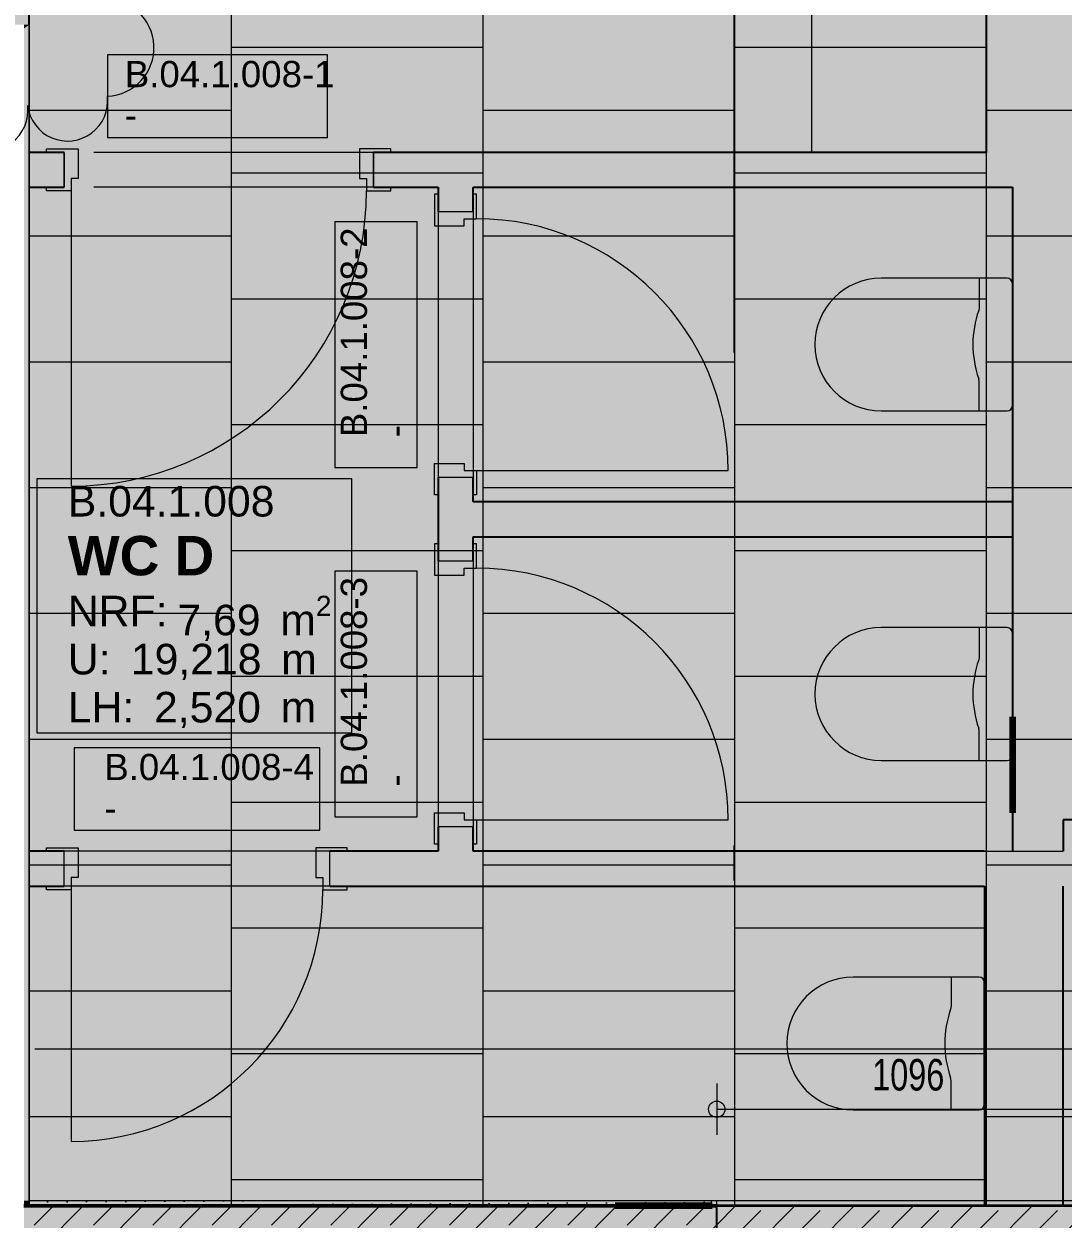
# Model space of a CAD drawing. Header units: metres. Extents: x -22.4 to 53.1, y 133.6 to 157.9.
# Drawn here: x -1.632 to 1.341, y 138.052 to 141.472 of the extents above; entities that cross this region are included whole.
import ezdxf

# ---------------------------------------------------------------- set-up
doc = ezdxf.new("R2010")
doc.units = ezdxf.units.M
doc.header["$MEASUREMENT"] = 0
doc.linetypes.add('Strichlinie-über-Schnitt', pattern=[0.0023, 0.0008, -0.0015])
doc.linetypes.add('Strichpunktlinie', pattern=[0.006703, 0.003528, -0.001764, 0, -0.001411])
for name, color, linetype in [('00  Raster', 7, 'Continuous'), ('10  Treppen + Rampen', 7, 'Continuous'), ('10  Wand Massiv', 7, 'Continuous'), ('10  Wand Massiv_Schnittschraffur', 7, 'Continuous'), ('20  Boden Aufbauten', 7, 'Continuous'), ('20  Boden Aufbauten_Deckschraffur', 7, 'Continuous'), ('20  Möbel Sanitär', 7, 'Continuous'), ('20  Wand Leichtbau', 7, 'Continuous'), ('20  Wand Leichtbau_Schnittschraffur', 7, 'Continuous'), ('20  Wand Leichtbau_Tür', 7, 'Continuous'), ('50  NUF - Raumstempel', 7, 'Continuous'), ('BAE-SUD-Bem', 7, 'Continuous'), ('Neubau_00  Indexwolken', 7, 'Continuous')]:
    doc.layers.add(name, color=color, linetype=linetype)
doc.styles.add('ERSTELLTER_STIL_1', font='')
doc.styles.add('ERSTELLTER_STIL_2', font='')
doc.styles.add('ERSTELLTER_STIL_3', font='')
doc.styles.get('ERSTELLTER_STIL_1').set_extended_font_data('Arial')
doc.styles.get('ERSTELLTER_STIL_2').set_extended_font_data('Arial Narrow')
doc.styles.get('ERSTELLTER_STIL_3').set_extended_font_data('Arial', bold=True)
pattern_1 = [(26.86749, (-110.107942, 75.264664), (-0.0112982155, 0.0223013526), [0, -0.025])]
pattern_2 = [(45, (-110.10794, 75.26466), (-0.08485281, 0.08485281), []), (45, (-110.15037, 75.30709), (-0.08485281, 0.08485281), [0.09, -0.03])]

# ---------------------------------------------------------------- blocks, each defined once
blk = doc.blocks.new('*X21', base_point=(-23.4289, 120.7796))
at = {"layer": '20  Boden Aufbauten_Deckschraffur', "color": 254, "linetype": 'Continuous', "lineweight": 18, "ltscale": 1000, "true_color": 0xdfdfdf}
for p, q in [((-1.0386, 141.7649), (-1.0386, 141.4049)), ((0.4014, 141.7649), (0.4014, 141.4049)), ((-0.3186, 141.5849), (-0.3186, 141.2249)), ((1.1214, 141.5849), (1.1214, 141.2249)), ((-0.3186, 141.4049), (-1.0386, 141.4049)), ((-1.0386, 141.4049), (-1.0386, 141.0449)), ((1.1214, 141.4049), (0.4014, 141.4049)), ((0.4014, 141.4049), (0.4014, 141.0449)), ((-1.0386, 141.2249), (-1.6166, 141.2249)), ((0.4014, 141.2249), (-0.3186, 141.2249)), ((-0.3186, 141.2249), (-0.3186, 140.8649)), ((1.8414, 141.2249), (1.1214, 141.2249)), ((1.1214, 141.2249), (1.1214, 140.8649)), ((-0.3186, 141.0449), (-1.0386, 141.0449)), ((-1.0386, 141.0449), (-1.0386, 140.6849)), ((1.1214, 141.0449), (0.4014, 141.0449)), ((0.4014, 141.0449), (0.4014, 140.6849)), ((-1.0386, 140.8649), (-1.6166, 140.8649)), ((0.4014, 140.8649), (-0.3186, 140.8649)), ((-0.3186, 140.8649), (-0.3186, 140.5049)), ((1.8414, 140.8649), (1.1214, 140.8649)), ((1.1214, 140.8649), (1.1214, 140.5049)), ((-0.3186, 140.6849), (-1.0386, 140.6849)), ((-1.0386, 140.6849), (-1.0386, 140.3249)), ((1.1214, 140.6849), (0.4014, 140.6849)), ((0.4014, 140.6849), (0.4014, 140.3249)), ((-1.0386, 140.5049), (-1.6166, 140.5049)), ((0.4014, 140.5049), (-0.3186, 140.5049)), ((-0.3186, 140.5049), (-0.3186, 140.1449)), ((1.8414, 140.5049), (1.1214, 140.5049)), ((1.1214, 140.5049), (1.1214, 140.1449)), ((-0.3186, 140.3249), (-1.0386, 140.3249)), ((-1.0386, 140.3249), (-1.0386, 139.9649)), ((1.1214, 140.3249), (0.4014, 140.3249)), ((0.4014, 140.3249), (0.4014, 139.9649)), ((-1.0386, 140.1449), (-1.6166, 140.1449)), ((0.4014, 140.1449), (-0.3186, 140.1449)), ((-0.3186, 140.1449), (-0.3186, 139.7849)), ((1.8414, 140.1449), (1.1214, 140.1449)), ((1.1214, 140.1449), (1.1214, 139.7849)), ((-0.3186, 139.9649), (-1.0386, 139.9649)), ((-1.0386, 139.9649), (-1.0386, 139.6049)), ((1.1214, 139.9649), (0.4014, 139.9649)), ((0.4014, 139.9649), (0.4014, 139.6049)), ((-1.0386, 139.7849), (-1.6166, 139.7849)), ((0.4014, 139.7849), (-0.3186, 139.7849)), ((-0.3186, 139.7849), (-0.3186, 139.4249)), ((1.8414, 139.7849), (1.1214, 139.7849)), ((1.1214, 139.7849), (1.1214, 139.4249)), ((-0.3186, 139.6049), (-1.0386, 139.6049)), ((-1.0386, 139.6049), (-1.0386, 139.2449)), ((1.1214, 139.6049), (0.4014, 139.6049)), ((0.4014, 139.6049), (0.4014, 139.2449)), ((-1.0386, 139.4249), (-1.6166, 139.4249)), ((0.4014, 139.4249), (-0.3186, 139.4249)), ((-0.3186, 139.4249), (-0.3186, 139.0649)), ((1.8414, 139.4249), (1.1214, 139.4249)), ((1.1214, 139.4249), (1.1214, 139.0649)), ((-0.3186, 139.2449), (-1.0386, 139.2449)), ((-1.0386, 139.2449), (-1.0386, 138.8849)), ((1.1214, 139.2449), (0.4014, 139.2449)), ((0.4014, 139.2449), (0.4014, 138.8849)), ((-1.0386, 139.0649), (-1.6166, 139.0649)), ((0.4014, 139.0649), (-0.3186, 139.0649)), ((-0.3186, 139.0649), (-0.3186, 138.7049)), ((1.4464, 139.0649), (1.1214, 139.0649)), ((1.1214, 139.0649), (1.1214, 138.7049)), ((-0.3186, 138.8849), (-1.0386, 138.8849)), ((-1.0386, 138.8849), (-1.0386, 138.5249)), ((1.1214, 138.8849), (0.4014, 138.8849)), ((0.4014, 138.8849), (0.4014, 138.5249)), ((-1.0386, 138.7049), (-1.6166, 138.7049)), ((0.4014, 138.7049), (-0.3186, 138.7049)), ((-0.3186, 138.7049), (-0.3186, 138.3449)), ((1.4464, 138.7049), (1.1214, 138.7049)), ((1.1214, 138.7049), (1.1214, 138.3449)), ((-0.3186, 138.5249), (-1.0386, 138.5249)), ((-1.0386, 138.5249), (-1.0386, 138.1649)), ((1.1214, 138.5249), (0.4014, 138.5249)), ((0.4014, 138.5249), (0.4014, 138.1649)), ((-1.0386, 138.3449), (-1.6166, 138.3449)), ((0.4014, 138.3449), (-0.3186, 138.3449)), ((-0.3186, 138.3449), (-0.3186, 138.0899)), ((1.4464, 138.3449), (1.1214, 138.3449)), ((1.1214, 138.3449), (1.1214, 138.0899)), ((-0.3186, 138.1649), (-1.0386, 138.1649)), ((-1.0386, 138.1649), (-1.0386, 138.0899)), ((1.1214, 138.1649), (0.4014, 138.1649)), ((0.4014, 138.1649), (0.4014, 138.0899))]:
    blk.add_line(p, q, dxfattribs=at)

msp = doc.modelspace()

# ---------------------------------------------------------------- hatches: boundary and pattern name
at = {"layer": '10  Wand Massiv_Schnittschraffur', "linetype": 'Continuous', "lineweight": 0, "true_color": 0xffffff}
for points in [[(-1.6316, 141.4699), (-1.6316, 141.4592), (-1.6166, 141.4699)], [(-1.6166, 138.1049), (-1.6166, 141.4699), (-1.6316, 141.4592), (-1.6316, 138.1049)], [(-1.6316, 138.0899), (-1.6166, 138.0899), (-1.6166, 138.1049), (-1.6316, 138.1049)], [(-1.6166, 138.0899), (0.3494, 138.0899), (0.3494, 138.1049), (-1.6166, 138.1049)], [(3.8184, 138.1049), (0.3354, 138.1049), (0.3354, 138.0899), (3.8184, 138.0899)], [(-1.6316, 137.8399), (0.3494, 137.8399), (0.3494, 138.0899), (-1.6316, 138.0899)], [(0.3504, 138.0899), (0.3354, 138.0899), (0.3354, 137.8399), (0.3504, 137.8399)], [(0.6004, 138.0899), (0.3504, 138.0899), (0.3504, 137.8399), (0.6004, 137.8399)], [(0.6004, 137.8399), (3.8184, 137.8399), (3.8184, 138.0899), (0.6004, 138.0899)]]:
    msp.add_hatch(color=7, dxfattribs=at).paths.add_polyline_path(points)
at = {"layer": '10  Wand Massiv_Schnittschraffur', "linetype": 'Continuous', "lineweight": 13, "true_color": 0x000100}
h = msp.add_hatch(dxfattribs=at)
h.set_pattern_fill('Gips_0001', color=98, style=0, pattern_type=2)
h.set_pattern_definition(pattern_1)
h.paths.add_polyline_path([(-1.6316, 141.4699), (-1.6316, 141.4592), (-1.6166, 141.4699)])
h = msp.add_hatch(dxfattribs=at)
h.set_pattern_fill('Gips_0001', color=98, style=0, pattern_type=2)
h.set_pattern_definition(pattern_1)
h.paths.add_polyline_path([(-1.6166, 138.1049), (-1.6166, 141.4699), (-1.6316, 141.4592), (-1.6316, 138.1049)])
h = msp.add_hatch(dxfattribs=at)
h.set_pattern_fill('Gips_0001', color=98, style=0, pattern_type=2)
h.set_pattern_definition(pattern_1)
h.paths.add_polyline_path([(-1.6316, 138.0899), (-1.6166, 138.0899), (-1.6166, 138.1049), (-1.6316, 138.1049)])
h = msp.add_hatch(dxfattribs=at)
h.set_pattern_fill('Gips_0001', color=98, style=0, pattern_type=2)
h.set_pattern_definition(pattern_1)
h.paths.add_polyline_path([(-1.6166, 138.0899), (0.3494, 138.0899), (0.3494, 138.1049), (-1.6166, 138.1049)])
h = msp.add_hatch(dxfattribs=at)
h.set_pattern_fill('Gips_0001', color=98, style=0, pattern_type=2)
h.set_pattern_definition(pattern_1)
h.paths.add_polyline_path([(3.8184, 138.1049), (0.3354, 138.1049), (0.3354, 138.0899), (3.8184, 138.0899)])
h = msp.add_hatch(dxfattribs=at)
h.set_pattern_fill('Beton__Stahlbeton_0001', color=98, style=0, pattern_type=2)
h.set_pattern_definition([(225, (-110.10794, 75.26466), (-0.08485281, 0.08485281), []), (225, (-110.06552, 75.22224), (-0.08485281, 0.08485281), [0.09, -0.03])])
h.paths.add_polyline_path([(-1.6316, 137.8399), (0.3494, 137.8399), (0.3494, 138.0899), (-1.6316, 138.0899)])
h = msp.add_hatch(dxfattribs=at)
h.set_pattern_fill('Beton__Stahlbeton_0001', color=98, style=0, pattern_type=2)
h.set_pattern_definition(pattern_2)
h.paths.add_polyline_path([(0.3504, 138.0899), (0.3354, 138.0899), (0.3354, 137.8399), (0.3504, 137.8399)])
h = msp.add_hatch(dxfattribs=at)
h.set_pattern_fill('Beton__Stahlbeton_0001', color=98, style=0, pattern_type=2)
h.set_pattern_definition(pattern_2)
h.paths.add_polyline_path([(0.6004, 138.0899), (0.3504, 138.0899), (0.3504, 137.8399), (0.6004, 137.8399)])
h = msp.add_hatch(dxfattribs=at)
h.set_pattern_fill('Beton__Stahlbeton_0001', color=98, style=0, pattern_type=2)
h.set_pattern_definition(pattern_2)
h.paths.add_polyline_path([(0.6004, 137.8399), (3.8184, 137.8399), (3.8184, 138.0899), (0.6004, 138.0899)])
at = {"layer": '20  Boden Aufbauten_Deckschraffur', "linetype": 'Continuous', "lineweight": 0, "true_color": 0xffffff}
msp.add_hatch(color=7, dxfattribs=at).paths.add_polyline_path([(-1.6166, 143.7049), (-1.6166, 138.0899), (1.4464, 138.0899), (1.4464, 139.0899), (1.7964, 139.0899), (1.7964, 138.0899), (3.7184, 138.0899), (3.7184, 143.7049)])
at = {"layer": '20  Wand Leichtbau_Schnittschraffur', "linetype": 'Continuous', "lineweight": 18}
for points in [[(-1.7416, 143.8049), (-1.7416, 141.4699), (-1.6166, 141.4699), (-1.6166, 143.8049)], [(1.1214, 142.3049), (1.1214, 141.1049), (1.3714, 141.1049), (1.3714, 142.3049)], [(-1.6166, 141.1049), (-1.6166, 141.0049), (-1.5166, 141.0049), (-1.5166, 141.1049)], [(-0.6316, 141.1049), (-0.6316, 141.0049), (2.7334, 141.0049), (2.7334, 141.1049)], [(-0.3466, 141.0049), (-0.4466, 141.0049), (-0.4466, 140.9349), (-0.3466, 140.9349)], [(1.5714, 139.1049), (1.5714, 141.0049), (1.1964, 141.0049), (1.1964, 139.1049)], [(-0.3466, 140.1749), (-0.4466, 140.1749), (-0.4466, 139.9349), (-0.3466, 139.9349)], [(-0.3466, 140.0049), (1.1964, 140.0049), (1.1964, 140.1049), (-0.3466, 140.1049)], [(1.4464, 139.0899), (1.3414, 139.1949), (1.3414, 139.0899)], [(-0.4466, 139.1749), (-0.4466, 139.1049), (-0.3466, 139.1049), (-0.3466, 139.1749)], [(-1.6166, 139.1049), (-1.6166, 139.0049), (-1.5166, 139.0049), (-1.5166, 139.1049)], [(-0.7566, 139.1049), (-0.7566, 139.0049), (-0.3466, 139.0049), (-0.3466, 139.1049)], [(-0.3466, 139.1049), (-0.3466, 139.0049), (1.1164, 139.0049), (1.1164, 139.1049)], [(1.3414, 138.091), (1.3414, 139.1049), (1.1164, 139.1049), (1.1164, 138.091)], [(1.3414, 139.0899), (1.3414, 138.0899), (1.4464, 138.0899), (1.4464, 139.0899)]]:
    msp.add_hatch(color=9, dxfattribs=at).paths.add_polyline_path(points)
at = {"layer": '20  Wand Leichtbau_Schnittschraffur', "linetype": 'Continuous', "lineweight": 0, "true_color": 0xffffff}
for points in [[(-1.4766, 141.1149), (-1.5666, 141.1149), (-1.5666, 141.1049), (-1.5166, 141.1049), (-1.5166, 141.0049), (-1.5666, 141.0049), (-1.5666, 140.9949), (-1.4966, 140.9949), (-1.4966, 141.0299), (-1.4766, 141.0299)], [(-0.6716, 141.1149), (-0.6716, 141.0299), (-0.6516, 141.0299), (-0.6516, 140.9949), (-0.5816, 140.9949), (-0.5816, 141.0049), (-0.6316, 141.0049), (-0.6316, 141.1049), (-0.5816, 141.1049), (-0.5816, 141.1149)], [(-0.4566, 140.8949), (-0.3716, 140.8949), (-0.3716, 140.9149), (-0.3366, 140.9149), (-0.3366, 140.9849), (-0.3466, 140.9849), (-0.3466, 140.9349), (-0.4466, 140.9349), (-0.4466, 140.9849), (-0.4566, 140.9849)], [(-0.4566, 140.2149), (-0.4566, 140.1249), (-0.4466, 140.1249), (-0.4466, 140.1749), (-0.3466, 140.1749), (-0.3466, 140.1249), (-0.3366, 140.1249), (-0.3366, 140.1949), (-0.3716, 140.1949), (-0.3716, 140.2149)], [(-0.4566, 139.8949), (-0.3716, 139.8949), (-0.3716, 139.9149), (-0.3366, 139.9149), (-0.3366, 139.9849), (-0.3466, 139.9849), (-0.3466, 139.9349), (-0.4466, 139.9349), (-0.4466, 139.9849), (-0.4566, 139.9849)], [(-0.4566, 139.2149), (-0.4566, 139.1249), (-0.4466, 139.1249), (-0.4466, 139.1749), (-0.3466, 139.1749), (-0.3466, 139.1249), (-0.3366, 139.1249), (-0.3366, 139.1949), (-0.3716, 139.1949), (-0.3716, 139.2149)], [(-1.4766, 139.1149), (-1.5666, 139.1149), (-1.5666, 139.1049), (-1.5166, 139.1049), (-1.5166, 139.0049), (-1.5666, 139.0049), (-1.5666, 138.9949), (-1.4966, 138.9949), (-1.4966, 139.0299), (-1.4766, 139.0299)], [(-0.7966, 139.1149), (-0.7966, 139.0299), (-0.7766, 139.0299), (-0.7766, 138.9949), (-0.7066, 138.9949), (-0.7066, 139.0049), (-0.7566, 139.0049), (-0.7566, 139.1049), (-0.7066, 139.1049), (-0.7066, 139.1149)]]:
    msp.add_hatch(color=7, dxfattribs=at).paths.add_polyline_path(points)

# ---------------------------------------------------------------- linework, layer by layer
at = {"layer": '00  Raster', "color": 7, "linetype": 'Strichpunktlinie', "lineweight": 13, "ltscale": 1000}
for p, q in [((0.4004, 133.7291), (0.4004, 155.8899)), ((-22.0094, 138.5399), (33.1556, 138.5399))]:
    msp.add_line(p, q, dxfattribs=at)
at = {"layer": '10  Wand Massiv', "color": 7, "linetype": 'Continuous', "lineweight": 50, "ltscale": 1000}
msp.add_line((0.3494, 138.0899), (-1.6316, 138.0899), dxfattribs=at)
at = {"layer": '10  Wand Massiv', "color": 7, "linetype": 'Continuous', "lineweight": 35, "ltscale": 1000}
for p, q in [((0.3504, 138.0899), (0.3354, 138.0899)), ((0.6004, 138.0899), (0.3504, 138.0899)), ((3.8184, 138.0899), (0.6004, 138.0899))]:
    msp.add_line(p, q, dxfattribs=at)
at = {"layer": '10  Wand Massiv', "color": 7, "linetype": 'Continuous', "lineweight": 13, "ltscale": 1000, "flags": 128}
for points in [[(-1.6166, 138.1049), (-1.6166, 141.4699)], [(0.3494, 138.1049), (-1.6166, 138.1049)], [(3.8184, 138.1049), (0.3354, 138.1049)], [(0.3354, 138.0899), (0.3354, 138.1049)], [(0.3494, 138.1049), (0.3494, 138.0899)]]:
    msp.add_lwpolyline(points, dxfattribs=at)
at = {"layer": '10  Wand Massiv', "color": 7, "linetype": 'Continuous', "lineweight": 25, "ltscale": 1000, "flags": 128}
msp.add_lwpolyline([(0.3494, 138.0899), (0.3494, 137.8399)], dxfattribs=at)
at = {"layer": '20  Boden Aufbauten', "color": 7, "linetype": 'Continuous', "lineweight": 13, "ltscale": 1000, "flags": 128}
msp.add_lwpolyline([(-1.6166, 143.7049), (-1.6166, 138.0899), (1.4464, 138.0899), (1.4464, 139.0899), (1.7964, 139.0899), (1.7964, 138.0899), (3.7184, 138.0899), (3.7184, 143.7049)], close=True, dxfattribs=at)
at = {"layer": '20  Möbel Sanitär', "color": 9, "linetype": 'Continuous', "lineweight": 18, "ltscale": 1000}
for p, q in [((0.6214, 142.3049), (0.6214, 141.1049)), ((1.1214, 142.3049), (1.1214, 141.1049)), ((0.6214, 141.1049), (1.1214, 141.1049)), ((1.1814, 140.7449), (0.8214, 140.7449)), ((1.1014, 140.7449), (1.1014, 140.6615)), ((1.1964, 140.3799), (1.1964, 140.7299)), ((1.1014, 140.6615), (1.0999, 140.6527)), ((1.1014, 140.4483), (1.0999, 140.4571)), ((1.1014, 140.3649), (1.1014, 140.4483)), ((0.8214, 140.3649), (1.1814, 140.3649)), ((1.1814, 139.7449), (0.8214, 139.7449)), ((1.1014, 139.7449), (1.1014, 139.6615)), ((1.1964, 139.3799), (1.1964, 139.7299)), ((1.1014, 139.6615), (1.0999, 139.6527)), ((1.1014, 139.4483), (1.0999, 139.4571)), ((1.1014, 139.3649), (1.1014, 139.4483)), ((0.8214, 139.3649), (1.1814, 139.3649)), ((1.1011, 138.7449), (0.7411, 138.7449)), ((1.021, 138.7449), (1.021, 138.6615)), ((1.1161, 138.3799), (1.1161, 138.7299)), ((1.021, 138.6615), (1.0196, 138.6527)), ((1.021, 138.4483), (1.0196, 138.4571)), ((1.021, 138.3649), (1.021, 138.4483)), ((0.7411, 138.3649), (1.1011, 138.3649))]:
    msp.add_line(p, q, dxfattribs=at)
for centre, radius, start, end in [((0.8214, 140.5549), 0.19, 90, 270), ((1.1814, 140.7299), 0.015, 0, 90), ((1.3811, 140.5549), 0.2977, 160.8176, 199.1824), ((1.1814, 140.3799), 0.015, 270, 0), ((0.8214, 139.5549), 0.19, 90, 270), ((1.1814, 139.7299), 0.015, 0, 90), ((1.3811, 139.5549), 0.2977, 160.8176, 199.1824), ((1.1814, 139.3799), 0.015, 270, 0), ((0.7411, 138.5549), 0.19, 90, 270), ((1.1011, 138.7299), 0.015, 0, 90), ((1.3007, 138.5549), 0.2977, 160.8176, 199.1824), ((1.1011, 138.3799), 0.015, 270, 0)]:
    msp.add_arc(centre, radius, start, end, dxfattribs=at)
at = {"layer": '20  Wand Leichtbau', "color": 7, "linetype": 'Continuous', "lineweight": 13, "ltscale": 1000}
for p, q in [((-1.5166, 141.1049), (-1.5166, 141.0049)), ((-0.6316, 141.1049), (-0.6316, 141.0049)), ((-0.3466, 140.9349), (-0.4466, 140.9349)), ((-0.3466, 140.1749), (-0.4466, 140.1749)), ((-0.3466, 139.9349), (-0.4466, 139.9349)), ((-0.3466, 139.1749), (-0.4466, 139.1749)), ((-1.5166, 139.0049), (-1.5166, 139.1049)), ((-0.7566, 139.0049), (-0.7566, 139.1049))]:
    msp.add_line(p, q, dxfattribs=at)
at = {"layer": '20  Wand Leichtbau', "color": 7, "linetype": 'Continuous', "lineweight": 25, "ltscale": 1000, "flags": 128}
for points in [[(-1.6166, 141.4699), (-1.6166, 143.8049)], [(1.1214, 142.3049), (1.1214, 141.1049)], [(-1.5166, 141.1049), (-1.6166, 141.1049)], [(1.1214, 141.1049), (-0.6316, 141.1049)], [(-1.6166, 141.0049), (-1.5166, 141.0049)], [(-0.6316, 141.0049), (-0.4466, 141.0049)], [(-0.4466, 141.0049), (-0.4466, 140.9349)], [(-0.3466, 141.0049), (1.1964, 141.0049)], [(-0.3466, 140.9349), (-0.3466, 141.0049)], [(1.1964, 141.0049), (1.1964, 139.1049)], [(-0.4466, 140.1749), (-0.4466, 139.9349)], [(-0.3466, 140.1049), (-0.3466, 140.1749)], [(1.1964, 140.1049), (-0.3466, 140.1049)], [(-0.3466, 140.0049), (1.1964, 140.0049)], [(-0.3466, 139.9349), (-0.3466, 140.0049)], [(1.9015, 139.1949), (1.3414, 139.1949)], [(1.3414, 139.1949), (1.3414, 139.1049)], [(-0.4466, 139.1749), (-0.4466, 139.1049)], [(-0.3466, 139.1049), (-0.3466, 139.1749)], [(-1.5166, 139.1049), (-1.6166, 139.1049)], [(-0.4466, 139.1049), (-0.7566, 139.1049)], [(1.1164, 139.1049), (-0.3466, 139.1049)], [(-1.6166, 139.0049), (-1.5166, 139.0049)], [(-0.7566, 139.0049), (-0.3466, 139.0049)], [(-0.3466, 139.0049), (1.1164, 139.0049)], [(1.1164, 139.0049), (1.1164, 138.091)], [(1.3414, 138.091), (1.3414, 139.0049)]]:
    msp.add_lwpolyline(points, dxfattribs=at)
at = {"layer": '20  Wand Leichtbau', "color": 7, "linetype": 'Continuous', "lineweight": 13, "ltscale": 1000, "flags": 128}
for points in [[(-1.3928, 141.1478), (-0.7628, 141.1478), (-0.7628, 141.3835), (-1.3928, 141.3835)], [(-0.5066, 140.2035), (-0.5066, 140.9063), (-0.7423, 140.9063), (-0.7423, 140.2035)], [(-0.5066, 139.2035), (-0.5066, 139.9063), (-0.7423, 139.9063), (-0.7423, 139.2035)], [(-1.488, 139.1649), (-0.7851, 139.1649), (-0.7851, 139.4006), (-1.488, 139.4006)]]:
    msp.add_lwpolyline(points, close=True, dxfattribs=at)
for points in [[(-1.6166, 141.0049), (-1.6166, 141.1049)], [(1.1964, 140.0049), (1.1964, 140.1049)], [(-1.6166, 139.0049), (-1.6166, 139.1049)], [(1.1164, 139.1049), (1.3414, 139.1049)], [(1.1164, 138.091), (1.3414, 138.091)]]:
    msp.add_lwpolyline(points, dxfattribs=at)
at = {"layer": '20  Wand Leichtbau_Tür', "color": 7, "linetype": 'Continuous', "lineweight": 18, "ltscale": 1000}
for p, q in [((-1.5666, 141.1049), (-1.5666, 141.1149)), ((-1.5666, 141.1149), (-1.4766, 141.1149)), ((-1.4766, 141.1149), (-1.4766, 141.0299)), ((-0.6716, 141.1149), (-0.6716, 141.0299)), ((-0.5816, 141.1149), (-0.6716, 141.1149)), ((-0.5816, 141.1049), (-0.5816, 141.1149)), ((-1.5166, 141.1049), (-1.5666, 141.1049)), ((-1.5166, 141.0049), (-1.5166, 141.1049)), ((-0.6316, 141.0049), (-0.6316, 141.1049)), ((-0.6316, 141.1049), (-0.5816, 141.1049)), ((-1.4766, 141.0299), (-1.4966, 141.0299)), ((-1.4966, 141.0299), (-1.4966, 140.9949)), ((-0.6716, 141.0299), (-0.6516, 141.0299)), ((-0.6516, 141.0299), (-0.6516, 140.9949)), ((-1.5666, 140.9949), (-1.5666, 141.0049)), ((-1.5666, 141.0049), (-1.5166, 141.0049)), ((-1.4966, 140.9949), (-1.5666, 140.9949)), ((-1.4966, 140.9949), (-1.4966, 140.1499)), ((-0.6516, 140.9949), (-0.5816, 140.9949)), ((-0.5816, 141.0049), (-0.6316, 141.0049)), ((-0.5816, 140.9949), (-0.5816, 141.0049)), ((-0.4466, 140.9849), (-0.4566, 140.9849)), ((-0.4566, 140.9849), (-0.4566, 140.8949)), ((-0.4466, 140.9349), (-0.4466, 140.9849)), ((-0.3366, 140.9849), (-0.3466, 140.9849)), ((-0.3466, 140.9849), (-0.3466, 140.9349)), ((-0.3366, 140.9149), (-0.3366, 140.9849)), ((-0.3466, 140.9349), (-0.4466, 140.9349)), ((-0.3716, 140.8949), (-0.3716, 140.9149)), ((-0.3716, 140.9149), (-0.3366, 140.9149)), ((-0.4566, 140.8949), (-0.3716, 140.8949)), ((-0.4566, 140.2149), (-0.3716, 140.2149)), ((-0.4566, 140.1249), (-0.4566, 140.2149)), ((-0.3716, 140.2149), (-0.3716, 140.1949)), ((-0.3716, 140.1949), (-0.3366, 140.1949)), ((-0.3366, 140.1949), (-0.3366, 140.1249)), ((-0.3366, 140.1949), (0.3834, 140.1949)), ((-0.3466, 140.1749), (-0.4466, 140.1749)), ((-0.4466, 140.1749), (-0.4466, 140.1249)), ((-0.3466, 140.1249), (-0.3466, 140.1749)), ((-0.4466, 140.1249), (-0.4566, 140.1249)), ((-0.3366, 140.1249), (-0.3466, 140.1249)), ((-0.4466, 139.9849), (-0.4566, 139.9849)), ((-0.4566, 139.9849), (-0.4566, 139.8949)), ((-0.4466, 139.9349), (-0.4466, 139.9849)), ((-0.3366, 139.9849), (-0.3466, 139.9849)), ((-0.3466, 139.9849), (-0.3466, 139.9349)), ((-0.3366, 139.9149), (-0.3366, 139.9849)), ((-0.3466, 139.9349), (-0.4466, 139.9349)), ((-0.3716, 139.8949), (-0.3716, 139.9149)), ((-0.3716, 139.9149), (-0.3366, 139.9149)), ((-0.4566, 139.8949), (-0.3716, 139.8949)), ((-0.4566, 139.2149), (-0.3716, 139.2149)), ((-0.4566, 139.1249), (-0.4566, 139.2149)), ((-0.3716, 139.2149), (-0.3716, 139.1949)), ((-0.3716, 139.1949), (-0.3366, 139.1949)), ((-0.3366, 139.1949), (-0.3366, 139.1249)), ((-0.3366, 139.1949), (0.3834, 139.1949)), ((-0.3466, 139.1749), (-0.4466, 139.1749)), ((-0.4466, 139.1749), (-0.4466, 139.1249)), ((-0.3466, 139.1249), (-0.3466, 139.1749)), ((-1.5666, 139.1049), (-1.5666, 139.1149)), ((-1.5666, 139.1149), (-1.4766, 139.1149)), ((-1.5166, 139.1049), (-1.5666, 139.1049)), ((-1.5166, 139.0049), (-1.5166, 139.1049)), ((-1.4766, 139.1149), (-1.4766, 139.0299)), ((-0.7966, 139.1149), (-0.7966, 139.0299)), ((-0.7066, 139.1149), (-0.7966, 139.1149)), ((-0.7566, 139.0049), (-0.7566, 139.1049)), ((-0.7566, 139.1049), (-0.7066, 139.1049)), ((-0.7066, 139.1049), (-0.7066, 139.1149)), ((-0.4466, 139.1249), (-0.4566, 139.1249)), ((-0.3366, 139.1249), (-0.3466, 139.1249)), ((-1.4766, 139.0299), (-1.4966, 139.0299)), ((-1.4966, 139.0299), (-1.4966, 138.9949)), ((-0.7966, 139.0299), (-0.7766, 139.0299)), ((-0.7766, 139.0299), (-0.7766, 138.9949)), ((-1.5666, 138.9949), (-1.5666, 139.0049)), ((-1.5666, 139.0049), (-1.5166, 139.0049)), ((-1.4966, 138.9949), (-1.5666, 138.9949)), ((-1.4966, 138.9949), (-1.4966, 138.2749)), ((-0.7766, 138.9949), (-0.7066, 138.9949)), ((-0.7066, 139.0049), (-0.7566, 139.0049)), ((-0.7066, 138.9949), (-0.7066, 139.0049))]:
    msp.add_line(p, q, dxfattribs=at)
at = {"layer": '20  Wand Leichtbau_Tür', "color": 7, "linetype": 'Strichlinie-über-Schnitt', "lineweight": 13, "ltscale": 1000}
for p, q in [((-0.6316, 141.1049), (-1.5166, 141.1049)), ((-0.6316, 141.0049), (-1.5166, 141.0049)), ((-0.4466, 140.9349), (-0.4466, 140.1749)), ((-0.3466, 140.9349), (-0.3466, 140.1749)), ((-0.4466, 139.9349), (-0.4466, 139.1749)), ((-0.3466, 139.9349), (-0.3466, 139.1749)), ((-0.7566, 139.1049), (-1.5166, 139.1049)), ((-0.7566, 139.0049), (-1.5166, 139.0049))]:
    msp.add_line(p, q, dxfattribs=at)
at = {"layer": '20  Wand Leichtbau_Tür', "color": 7, "linetype": 'Continuous', "lineweight": 13, "ltscale": 1000}
for p, q in [((-1.5166, 141.1049), (-1.5166, 141.0049)), ((-1.5166, 141.1049), (-1.5166, 141.0049)), ((-0.6316, 141.1049), (-0.6316, 141.0049)), ((-0.6316, 141.1049), (-0.6316, 141.0049)), ((-0.3466, 140.9349), (-0.4466, 140.9349)), ((-0.3466, 140.9349), (-0.4466, 140.9349)), ((-0.3466, 140.1749), (-0.4466, 140.1749)), ((-0.3466, 140.1749), (-0.4466, 140.1749)), ((-0.3466, 139.9349), (-0.4466, 139.9349)), ((-0.3466, 139.9349), (-0.4466, 139.9349)), ((-0.3466, 139.1749), (-0.4466, 139.1749)), ((-0.3466, 139.1749), (-0.4466, 139.1749)), ((-1.5166, 139.0049), (-1.5166, 139.1049)), ((-1.5166, 139.0049), (-1.5166, 139.1049)), ((-0.7566, 139.0049), (-0.7566, 139.1049)), ((-0.7566, 139.0049), (-0.7566, 139.1049))]:
    msp.add_line(p, q, dxfattribs=at)
for centre, radius, start, end in [((-1.4966, 140.9949), 0.845, 270, 360), ((-0.3366, 140.1949), 0.72, 0, 90), ((-0.3366, 139.1949), 0.72, 0, 90), ((-1.4966, 138.9949), 0.72, 270, 360)]:
    msp.add_arc(centre, radius, start, end, dxfattribs=at)
at = {"layer": '50  NUF - Raumstempel', "color": 7, "linetype": 'Continuous', "lineweight": 13, "ltscale": 1000}
for p, q in [((-0.6938, 140.1703), (-1.5944, 140.1703)), ((-1.5944, 140.1703), (-1.5944, 139.4435)), ((-0.6938, 139.4435), (-0.6938, 140.1703)), ((-1.5944, 139.4435), (-0.6938, 139.4435))]:
    msp.add_line(p, q, dxfattribs=at)
at = {"layer": 'BAE-SUD-Bem', "color": 7, "linetype": 'Continuous', "lineweight": 100, "ltscale": 1000}
for p, q in [((1.198, 139.2149), (1.198, 139.4899)), ((0.337, 138.0899), (0.06, 138.0899))]:
    msp.add_line(p, q, dxfattribs=at)
at = {"layer": 'BAE-SUD-Bem', "color": 9, "linetype": 'Continuous', "lineweight": 18, "ltscale": 1000}
for p, q in [((0.3504, 138.4405), (0.3504, 138.2931)), ((0.3509, 138.3668), (1.4459, 138.3668))]:
    msp.add_line(p, q, dxfattribs=at)
msp.add_circle((0.3504, 138.3668), 0.0234, dxfattribs=at)
at = {"layer": 'DEFPOINTS', "color": 9, "linetype": 'Continuous', "lineweight": 18, "ltscale": 1000}
msp.add_line((0.3504, 138.0899), (0.3505, 138.0899), dxfattribs=at)
at = {"layer": 'Neubau_00  Indexwolken', "color": 1, "linetype": 'Continuous', "lineweight": 13, "ltscale": 1000}
for centre, radius, start, end in [((-1.3986, 141.4046), 0.1391, 272.3652, 92.3652), ((-1.5068, 141.2521), 0.1148, 186.7484, 6.7484), ((-1.7351, 141.2251), 0.1151, 186.7484, 6.7484)]:
    msp.add_arc(centre, radius, start, end, dxfattribs=at)
msp.add_point((-1.3928, 141.2656), dxfattribs=at)

# ---------------------------------------------------------------- block references
at = {"layer": '10  Treppen + Rampen', "color": 7, "linetype": 'Continuous', "lineweight": 13, "ltscale": 1000}
msp.add_blockref('*X21', (-23.4289, 120.7796), dxfattribs=at)

# ---------------------------------------------------------------- texts
at = {"layer": '10  Wand Massiv', "color": 9, "linetype": 'Continuous', "lineweight": 18, "insert": (0.8984, 138.4648), "char_height": 0.09, "attachment_point": 5, "style": 'ERSTELLTER_STIL_2'}
msp.add_mtext('\\A1;{\\W0.900000x;\\pqc;\\fArial Narrow|b0|i0|c0|p38;1096}', dxfattribs=at)
at = {"layer": '20  Wand Leichtbau', "color": 7, "linetype": 'Continuous', "lineweight": 18, "char_height": 0.075, "attachment_point": 1, "style": 'ERSTELLTER_STIL_1'}
for s, insert in [('\\A1;{\\pql;\\pt0;\\fArial|b0|i0|c0|p38;B.04.1.008-1}', (-1.3429, 141.3663)), ('\\A1;{\\pql;\\pt0;\\fArial|b0|i0|c0|p38;-}', (-1.3429, 141.2485)), ('\\A1;{\\pql;\\pt0;\\fArial|b0|i0|c0|p38;B.04.1.008-4}', (-1.4016, 139.3835)), ('\\A1;{\\pql;\\pt0;\\fArial|b0|i0|c0|p38;-}', (-1.4016, 139.2656))]:
    msp.add_mtext(s, dxfattribs=dict(at, insert=insert))
at = {"layer": '20  Wand Leichtbau', "color": 7, "linetype": 'Continuous', "lineweight": 18, "char_height": 0.075, "attachment_point": 1, "rotation": 90, "style": 'ERSTELLTER_STIL_1'}
for s, insert in [('\\A1;{\\pql;\\pt0;\\fArial|b0|i0|c0|p38;B.04.1.008-2}', (-0.7251, 140.2899)), ('\\A1;{\\pql;\\pt0;\\fArial|b0|i0|c0|p38;-}', (-0.6073, 140.2899)), ('\\A1;{\\pql;\\pt0;\\fArial|b0|i0|c0|p38;B.04.1.008-3}', (-0.7251, 139.2899)), ('\\A1;{\\pql;\\pt0;\\fArial|b0|i0|c0|p38;-}', (-0.6073, 139.2899))]:
    msp.add_mtext(s, dxfattribs=dict(at, insert=insert))
at = {"layer": '50  NUF - Raumstempel', "color": 7, "linetype": 'Continuous', "lineweight": 18, "attachment_point": 1}
for s, insert, char_height, style in [('\\A1;{\\pql;\\pt0;\\fArial|b0|i0|c0|p38;B.04.1.008}', (-1.506, 140.1503), 0.0875, 'ERSTELLTER_STIL_1'), ('\\A1;{\\pqj;\\pt0;\\fArial|b1|i0|c0|p38;WC D}', (-1.506, 140.0071), 0.1125, 'ERSTELLTER_STIL_3'), ('\\A1;{\\pqj;\\pt0;\\fArial|b0|i0|c0|p38;NRF: }', (-1.506, 139.836), 0.0875, 'ERSTELLTER_STIL_1'), ('\\A1;{\\pql;\\pt0,0.1;\\fArial|b0|i0|c0|p38;7,69\\fArial|b0|i0|c0|p38;\\A1{\\H.66x;\\S^  ;}\\fArial|b0|i0|c0|p38; m\\fArial|b0|i0|c0|p38;\\A1{\\H.66x;\\S2^  ;}}', (-1.1924, 139.836), 0.0875, 'ERSTELLTER_STIL_1'), ('\\A1;{\\pqj;\\pt0;\\fArial|b0|i0|c0|p38;U: }', (-1.506, 139.6985), 0.0875, 'ERSTELLTER_STIL_1'), ('\\A1;{\\pql;\\pt0,0.1;\\fArial|b0|i0|c0|p38;19,218\\fArial|b0|i0|c0|p38;\\A1{\\H.66x;\\S^  ;}\\fArial|b0|i0|c0|p38; m\\fArial|b0|i0|c0|p38;\\A1{\\H.66x;\\S^  ;}}', (-1.3257, 139.6985), 0.0875, 'ERSTELLTER_STIL_1'), ('\\A1;{\\pqj;\\pt0;\\fArial|b0|i0|c0|p38;LH: }', (-1.506, 139.561), 0.0875, 'ERSTELLTER_STIL_1'), ('\\A1;{\\pql;\\pt0,0.1;\\fArial|b0|i0|c0|p38;2,520\\fArial|b0|i0|c0|p38;\\A1{\\H.66x;\\S^  ;}\\fArial|b0|i0|c0|p38; m\\fArial|b0|i0|c0|p38;\\A1{\\H.66x;\\S^  ;}}', (-1.2593, 139.561), 0.0875, 'ERSTELLTER_STIL_1')]:
    msp.add_mtext(s, dxfattribs=dict(at, insert=insert, char_height=char_height, style=style))

doc.saveas('drawing.dxf')
